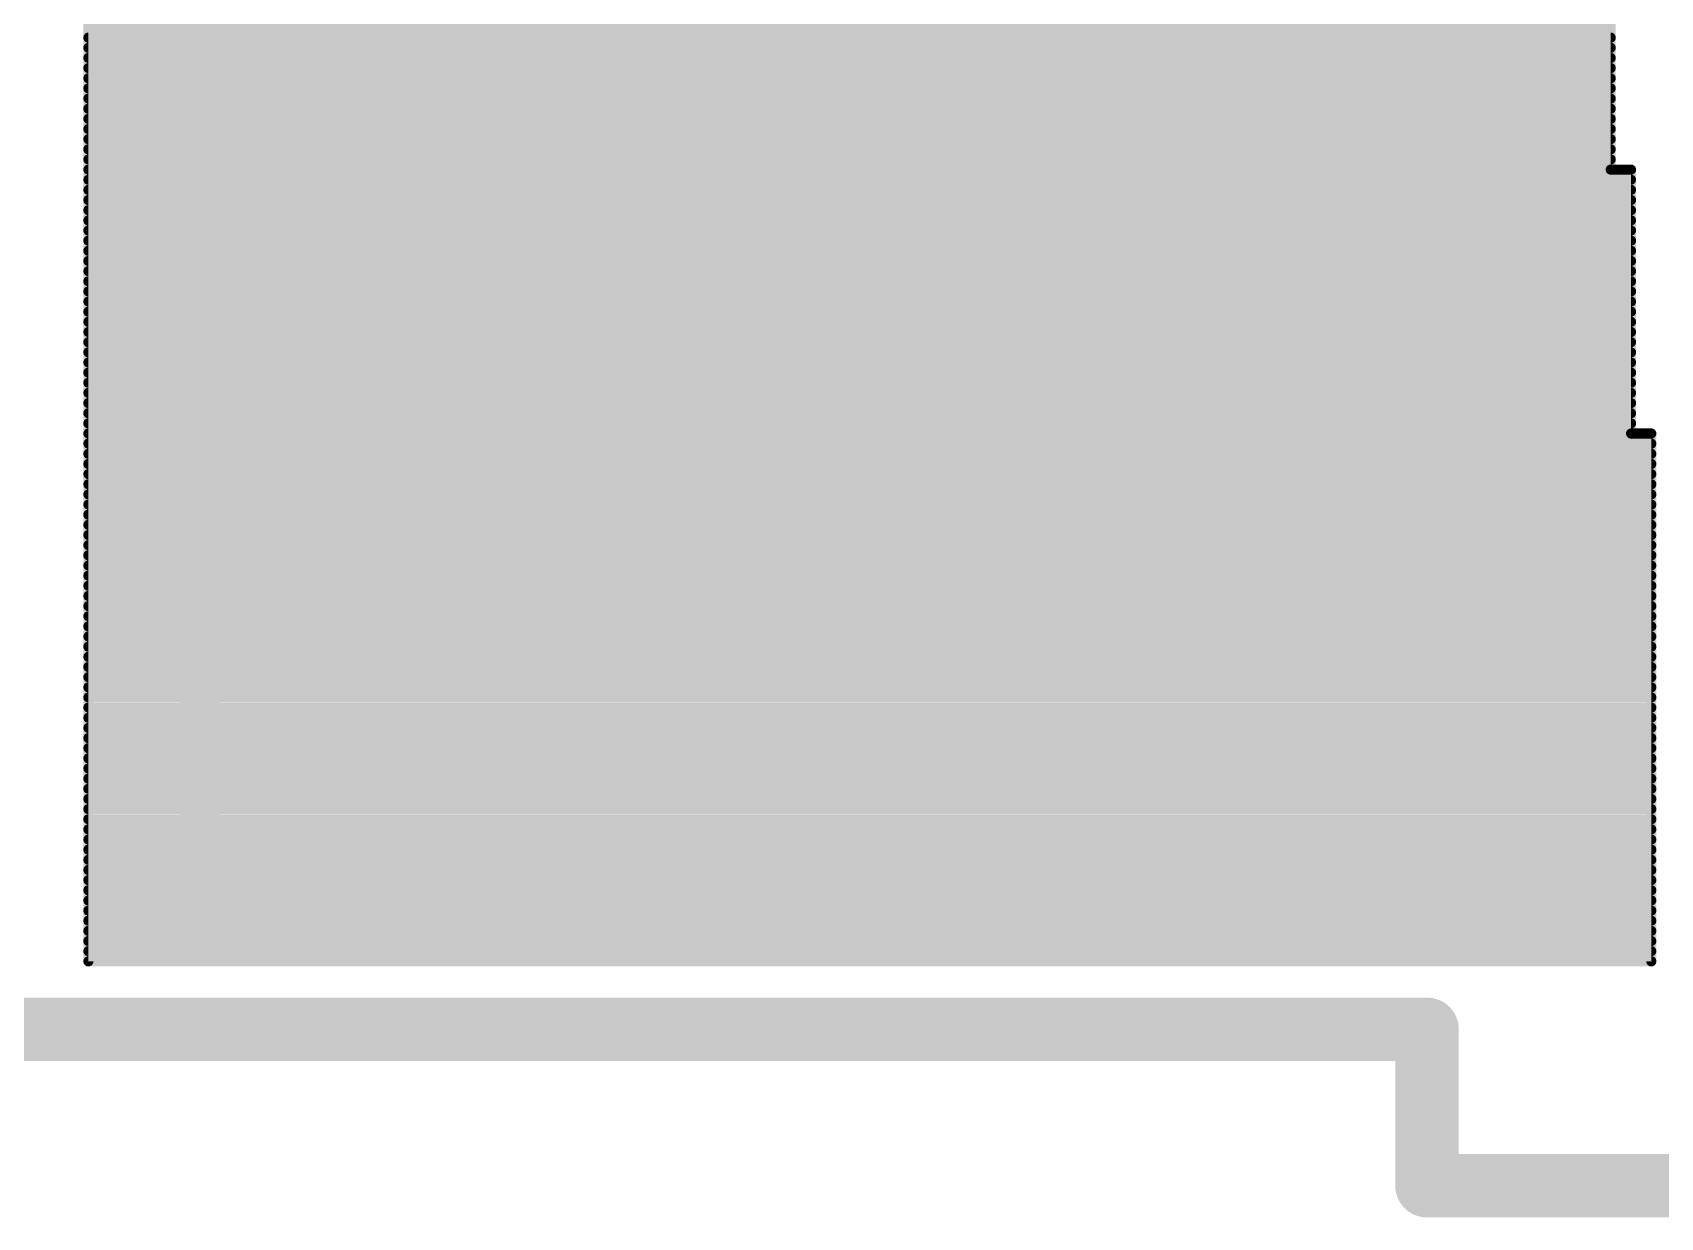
# Model space of a CAD drawing. Extents: x -0.2 to 50.2, y -0.2 to 50.2.
# Drawn here: x 31.08 to 41.49, y -0.2 to 7.38 of the extents above; entities that cross this region are included whole.
import ezdxf

# ---------------------------------------------------------------- set-up
doc = ezdxf.new("R2010")
doc.units = 0
doc.layers.add('1', color=22, linetype='CONTINUOUS')
doc.layers.add('20', color=7, linetype='CONTINUOUS')

# ---------------------------------------------------------------- blocks, each defined once
blk = doc.blocks.new('RECT')
blk.add_solid([(-0.5, -0.5), (0.5, -0.5), (-0.5, 0.5), (0.5, 0.5)])

msp = doc.modelspace()

# ---------------------------------------------------------------- linework, layer by layer
at = {"layer": '1'}
for points, const_width in [([(32.15, 25.15), (32.15, 1.8253)], 0.254), ([(31.4351, 22.474), (31.4351, 1.4351)], 0.0649), ([(41.1753, 6.5), (41.1753, 7.6688)], 0.0649), ([(31.4351, 7.409), (41.1753, 7.409)], 0.0649), ([(31.4351, 7.3441), (41.1753, 7.3441)], 0.0649), ([(31.4351, 7.2792), (41.1753, 7.2792)], 0.0649), ([(31.4351, 7.2142), (41.1753, 7.2142)], 0.0649), ([(31.4351, 7.1493), (41.1753, 7.1493)], 0.0649), ([(31.4351, 7.0844), (41.1753, 7.0844)], 0.0649), ([(31.4351, 7.0194), (41.1753, 7.0194)], 0.0649), ([(31.4351, 6.9545), (41.1753, 6.9545)], 0.0649), ([(31.4351, 6.8896), (41.1753, 6.8896)], 0.0649), ([(31.4351, 6.8246), (41.1753, 6.8246)], 0.0649), ([(31.4351, 6.7597), (41.1753, 6.7597)], 0.0649), ([(31.4351, 6.6947), (41.1753, 6.6947)], 0.0649), ([(31.4351, 6.6298), (41.1753, 6.6298)], 0.0649), ([(31.4351, 6.5649), (41.1753, 6.5649)], 0.0649), ([(31.4351, 6.4999), (41.3052, 6.4999)], 0.0649), ([(31.4351, 6.435), (41.3052, 6.435)], 0.0649), ([(41.3052, 6.5), (41.1753, 6.5)], 0.0649), ([(41.3052, 4.8117), (41.3052, 6.5)], 0.0649), ([(31.4351, 6.3701), (41.3052, 6.3701)], 0.0649), ([(31.4351, 6.3051), (41.3052, 6.3051)], 0.0649), ([(31.4351, 6.2402), (41.3052, 6.2402)], 0.0649), ([(31.4351, 6.1753), (41.3052, 6.1753)], 0.0649), ([(31.4351, 6.1103), (41.3052, 6.1103)], 0.0649), ([(31.4351, 6.0454), (41.3052, 6.0454)], 0.0649), ([(31.4351, 5.9805), (41.3052, 5.9805)], 0.0649), ([(31.4351, 5.9155), (41.3052, 5.9155)], 0.0649), ([(31.4351, 5.8506), (41.3052, 5.8506)], 0.0649), ([(31.4351, 5.7857), (41.3052, 5.7857)], 0.0649), ([(31.4351, 5.7207), (41.3052, 5.7207)], 0.0649), ([(31.4351, 5.6558), (41.3052, 5.6558)], 0.0649), ([(31.4351, 5.5909), (41.3052, 5.5909)], 0.0649), ([(31.4351, 5.5259), (41.3052, 5.5259)], 0.0649), ([(31.4351, 5.461), (41.3052, 5.461)], 0.0649), ([(31.4351, 5.3961), (41.3052, 5.3961)], 0.0649), ([(31.4351, 5.3311), (41.3052, 5.3311)], 0.0649), ([(31.4351, 5.2662), (41.3052, 5.2662)], 0.0649), ([(31.4351, 5.2013), (41.3052, 5.2013)], 0.0649), ([(31.4351, 5.1363), (41.3052, 5.1363)], 0.0649), ([(31.4351, 5.0714), (41.3052, 5.0714)], 0.0649), ([(31.4351, 5.0065), (41.3052, 5.0065)], 0.0649), ([(31.4351, 4.9415), (41.3052, 4.9415)], 0.0649), ([(31.4351, 4.8766), (41.3052, 4.8766)], 0.0649), ([(31.4351, 4.8117), (41.4351, 4.8117)], 0.0649), ([(41.4351, 4.8117), (41.3052, 4.8117)], 0.0649), ([(41.4351, 1.4351), (41.4351, 4.8117)], 0.0649), ([(31.4351, 4.7467), (41.4351, 4.7467)], 0.0649), ([(31.4351, 4.6818), (41.4351, 4.6818)], 0.0649), ([(31.4351, 4.6169), (41.4351, 4.6169)], 0.0649), ([(31.4351, 4.5519), (41.4351, 4.5519)], 0.0649), ([(31.4351, 4.487), (41.4351, 4.487)], 0.0649), ([(31.4351, 4.422), (41.4351, 4.422)], 0.0649), ([(31.4351, 4.3571), (41.4351, 4.3571)], 0.0649), ([(31.4351, 4.2922), (41.4351, 4.2922)], 0.0649), ([(31.4351, 4.2272), (41.4351, 4.2272)], 0.0649), ([(31.4351, 4.1623), (41.4351, 4.1623)], 0.0649), ([(31.4351, 4.0974), (41.4351, 4.0974)], 0.0649), ([(31.4351, 4.0324), (41.4351, 4.0324)], 0.0649), ([(31.4351, 3.9675), (41.4351, 3.9675)], 0.0649), ([(31.4351, 3.9026), (41.4351, 3.9026)], 0.0649), ([(31.4351, 3.8376), (41.4351, 3.8376)], 0.0649), ([(31.4351, 3.7727), (41.4351, 3.7727)], 0.0649), ([(31.4351, 3.7078), (41.4351, 3.7078)], 0.0649), ([(31.4351, 3.6428), (41.4351, 3.6428)], 0.0649), ([(31.4351, 3.5779), (41.4351, 3.5779)], 0.0649), ([(31.4351, 3.513), (41.4351, 3.513)], 0.0649), ([(31.4351, 3.448), (41.4351, 3.448)], 0.0649), ([(31.4351, 3.3831), (41.4351, 3.3831)], 0.0649), ([(31.4351, 3.3182), (41.4351, 3.3182)], 0.0649), ([(31.4351, 3.2532), (41.4351, 3.2532)], 0.0649), ([(31.4351, 3.1883), (41.4351, 3.1883)], 0.0649), ([(31.4351, 3.1234), (41.4351, 3.1234)], 0.0649), ([(31.4351, 3.0584), (41.4351, 3.0584)], 0.0649), ([(31.4351, 2.9935), (41.4351, 2.9935)], 0.0649), ([(31.4351, 2.9286), (41.4351, 2.9286)], 0.0649), ([(31.4351, 2.8636), (41.4351, 2.8636)], 0.0649), ([(31.4351, 2.7987), (41.4351, 2.7987)], 0.0649), ([(31.4351, 2.7338), (41.4351, 2.7338)], 0.0649), ([(31.4351, 2.6688), (41.4351, 2.6688)], 0.0649), ([(31.4351, 2.6039), (41.4351, 2.6039)], 0.0649), ([(31.4351, 2.539), (41.4351, 2.539)], 0.0649), ([(31.4351, 2.474), (41.4351, 2.474)], 0.0649), ([(31.4351, 2.4091), (41.4351, 2.4091)], 0.0649), ([(31.4351, 2.3441), (41.4351, 2.3441)], 0.0649), ([(31.4351, 2.2792), (41.4351, 2.2792)], 0.0649), ([(31.4351, 2.2143), (41.4351, 2.2143)], 0.0649), ([(31.4351, 2.1493), (41.4351, 2.1493)], 0.0649), ([(31.4351, 2.0844), (41.4351, 2.0844)], 0.0649), ([(31.4351, 2.0195), (41.4351, 2.0195)], 0.0649), ([(31.4351, 1.9545), (41.4351, 1.9545)], 0.0649), ([(31.4351, 1.8896), (41.4351, 1.8896)], 0.0649), ([(32.15, 1.8253), (32.0844, 1.7597)], 0.254), ([(31.4351, 1.8247), (41.4351, 1.8247)], 0.0649), ([(31.4351, 1.7597), (41.4351, 1.7597)], 0.0649), ([(31.4351, 1.6948), (41.4351, 1.6948)], 0.0649), ([(31.4351, 1.6299), (41.4351, 1.6299)], 0.0649), ([(31.4351, 1.5649), (41.4351, 1.5649)], 0.0649), ([(31.4351, 1.5), (41.4351, 1.5)], 0.0649), ([(31.4351, 1.4351), (41.4351, 1.4351)], 0.0649), ([(31.4351, 1.4351), (41.4351, 1.4351)], 0.0649)]:
    msp.add_lwpolyline(points, dxfattribs=dict(at, const_width=const_width))
for points, const_width in [([(31.4351, 7.3603, 1), (31.4351, 7.3279)], 0.0325), ([(31.4351, 7.2954, 1), (31.4351, 7.2629)], 0.0325), ([(41.1753, 7.3279, 1), (41.1753, 7.3603)], 0.0325), ([(41.1753, 7.2629, 1), (41.1753, 7.2954)], 0.0325), ([(31.4351, 7.2305, 1), (31.4351, 7.198)], 0.0325), ([(41.1753, 7.198, 1), (41.1753, 7.2305)], 0.0325), ([(31.4351, 7.1655, 1), (31.4351, 7.1331)], 0.0325), ([(31.4351, 7.1006, 1), (31.4351, 7.0681)], 0.0325), ([(41.1753, 7.1331, 1), (41.1753, 7.1655)], 0.0325), ([(41.1753, 7.0681, 1), (41.1753, 7.1006)], 0.0325), ([(31.4351, 7.0357, 1), (31.4351, 7.0032)], 0.0325), ([(31.4351, 6.9707, 1), (31.4351, 6.9383)], 0.0325), ([(41.1753, 7.0032, 1), (41.1753, 7.0357)], 0.0325), ([(41.1753, 6.9383, 1), (41.1753, 6.9707)], 0.0325), ([(31.4351, 6.9058, 1), (31.4351, 6.8733)], 0.0325), ([(41.1753, 6.8733, 1), (41.1753, 6.9058)], 0.0325), ([(31.4351, 6.8409, 1), (31.4351, 6.8084)], 0.0325), ([(31.4351, 6.7759, 1), (31.4351, 6.7435)], 0.0325), ([(41.1753, 6.8084, 1), (41.1753, 6.8409)], 0.0325), ([(41.1753, 6.7435, 1), (41.1753, 6.7759)], 0.0325), ([(31.4351, 6.711, 1), (31.4351, 6.6785)], 0.0325), ([(41.1753, 6.6785, 1), (41.1753, 6.711)], 0.0325), ([(31.4351, 6.646, 1), (31.4351, 6.6136)], 0.0325), ([(31.4351, 6.5811, 1), (31.4351, 6.5486)], 0.0325), ([(41.1753, 6.6136, 1), (41.1753, 6.646)], 0.0325), ([(41.1753, 6.5486, 1), (41.1753, 6.5811)], 0.0325), ([(31.4351, 6.5162, 1), (31.4351, 6.4837)], 0.0325), ([(31.4351, 6.4512, 1), (31.4351, 6.4188)], 0.0325), ([(41.1753, 6.5162, 1), (41.1753, 6.4838)], 0.0325), ([(41.1591, 6.5, 1), (41.1916, 6.5)], 0.0325), ([(41.3214, 6.5, 1), (41.289, 6.5)], 0.0325), ([(41.3052, 6.4838, 1), (41.3052, 6.5162)], 0.0325), ([(41.3052, 6.4837, 1), (41.3052, 6.5162)], 0.0325), ([(41.3052, 6.4188, 1), (41.3052, 6.4512)], 0.0325), ([(31.4351, 6.3863, 1), (31.4351, 6.3538)], 0.0325), ([(41.3052, 6.3538, 1), (41.3052, 6.3863)], 0.0325), ([(31.4351, 6.3214, 1), (31.4351, 6.2889)], 0.0325), ([(31.4351, 6.2564, 1), (31.4351, 6.224)], 0.0325), ([(41.3052, 6.2889, 1), (41.3052, 6.3214)], 0.0325), ([(41.3052, 6.224, 1), (41.3052, 6.2564)], 0.0325), ([(31.4351, 6.1915, 1), (31.4351, 6.159)], 0.0325), ([(41.3052, 6.159, 1), (41.3052, 6.1915)], 0.0325), ([(31.4351, 6.1266, 1), (31.4351, 6.0941)], 0.0325), ([(31.4351, 6.0616, 1), (31.4351, 6.0292)], 0.0325), ([(41.3052, 6.0941, 1), (41.3052, 6.1266)], 0.0325), ([(41.3052, 6.0292, 1), (41.3052, 6.0616)], 0.0325), ([(31.4351, 5.9967, 1), (31.4351, 5.9642)], 0.0325), ([(31.4351, 5.9318, 1), (31.4351, 5.8993)], 0.0325), ([(41.3052, 5.9642, 1), (41.3052, 5.9967)], 0.0325), ([(41.3052, 5.8993, 1), (41.3052, 5.9318)], 0.0325), ([(31.4351, 5.8668, 1), (31.4351, 5.8344)], 0.0325), ([(41.3052, 5.8344, 1), (41.3052, 5.8668)], 0.0325), ([(31.4351, 5.8019, 1), (31.4351, 5.7694)], 0.0325), ([(31.4351, 5.737, 1), (31.4351, 5.7045)], 0.0325), ([(41.3052, 5.7694, 1), (41.3052, 5.8019)], 0.0325), ([(41.3052, 5.7045, 1), (41.3052, 5.737)], 0.0325), ([(31.4351, 5.672, 1), (31.4351, 5.6396)], 0.0325), ([(41.3052, 5.6396, 1), (41.3052, 5.672)], 0.0325), ([(31.4351, 5.6071, 1), (31.4351, 5.5746)], 0.0325), ([(31.4351, 5.5422, 1), (31.4351, 5.5097)], 0.0325), ([(41.3052, 5.5746, 1), (41.3052, 5.6071)], 0.0325), ([(41.3052, 5.5097, 1), (41.3052, 5.5422)], 0.0325), ([(31.4351, 5.4772, 1), (31.4351, 5.4448)], 0.0325), ([(31.4351, 5.4123, 1), (31.4351, 5.3798)], 0.0325), ([(41.3052, 5.4448, 1), (41.3052, 5.4772)], 0.0325), ([(41.3052, 5.3798, 1), (41.3052, 5.4123)], 0.0325), ([(31.4351, 5.3474, 1), (31.4351, 5.3149)], 0.0325), ([(41.3052, 5.3149, 1), (41.3052, 5.3474)], 0.0325), ([(31.4351, 5.2824, 1), (31.4351, 5.25)], 0.0325), ([(31.4351, 5.2175, 1), (31.4351, 5.185)], 0.0325), ([(41.3052, 5.25, 1), (41.3052, 5.2824)], 0.0325), ([(41.3052, 5.185, 1), (41.3052, 5.2175)], 0.0325), ([(31.4351, 5.1526, 1), (31.4351, 5.1201)], 0.0325), ([(31.4351, 5.0876, 1), (31.4351, 5.0552)], 0.0325), ([(41.3052, 5.1201, 1), (41.3052, 5.1526)], 0.0325), ([(41.3052, 5.0552, 1), (41.3052, 5.0876)], 0.0325), ([(31.4351, 5.0227, 1), (31.4351, 4.9902)], 0.0325), ([(41.3052, 4.9902, 1), (41.3052, 5.0227)], 0.0325), ([(31.4351, 4.9578, 1), (31.4351, 4.9253)], 0.0325), ([(31.4351, 4.8928, 1), (31.4351, 4.8604)], 0.0325), ([(41.3052, 4.9253, 1), (41.3052, 4.9578)], 0.0325), ([(41.3052, 4.8604, 1), (41.3052, 4.8928)], 0.0325), ([(31.4351, 4.8279, 1), (31.4351, 4.7954)], 0.0325), ([(41.3052, 4.8279, 1), (41.3052, 4.7955)], 0.0325), ([(41.289, 4.8117, 1), (41.3214, 4.8117)], 0.0325), ([(41.4513, 4.8117, 1), (41.4188, 4.8117)], 0.0325), ([(41.4351, 4.7955, 1), (41.4351, 4.8279)], 0.0325), ([(41.4351, 4.7954, 1), (41.4351, 4.8279)], 0.0325), ([(31.4351, 4.763, 1), (31.4351, 4.7305)], 0.0325), ([(31.4351, 4.698, 1), (31.4351, 4.6656)], 0.0325), ([(41.4351, 4.7305, 1), (41.4351, 4.763)], 0.0325), ([(41.4351, 4.6656, 1), (41.4351, 4.698)], 0.0325), ([(31.4351, 4.6331, 1), (31.4351, 4.6006)], 0.0325), ([(31.4351, 4.5681, 1), (31.4351, 4.5357)], 0.0325), ([(41.4351, 4.6006, 1), (41.4351, 4.6331)], 0.0325), ([(41.4351, 4.5357, 1), (41.4351, 4.5681)], 0.0325), ([(31.4351, 4.5032, 1), (31.4351, 4.4707)], 0.0325), ([(41.4351, 4.4707, 1), (41.4351, 4.5032)], 0.0325), ([(31.4351, 4.4383, 1), (31.4351, 4.4058)], 0.0325), ([(31.4351, 4.3733, 1), (31.4351, 4.3409)], 0.0325), ([(41.4351, 4.4058, 1), (41.4351, 4.4383)], 0.0325), ([(41.4351, 4.3409, 1), (41.4351, 4.3733)], 0.0325), ([(31.4351, 4.3084, 1), (31.4351, 4.2759)], 0.0325), ([(41.4351, 4.2759, 1), (41.4351, 4.3084)], 0.0325), ([(31.4351, 4.2435, 1), (31.4351, 4.211)], 0.0325), ([(31.4351, 4.1785, 1), (31.4351, 4.1461)], 0.0325), ([(41.4351, 4.211, 1), (41.4351, 4.2435)], 0.0325), ([(41.4351, 4.1461, 1), (41.4351, 4.1785)], 0.0325), ([(31.4351, 4.1136, 1), (31.4351, 4.0811)], 0.0325), ([(31.4351, 4.0487, 1), (31.4351, 4.0162)], 0.0325), ([(41.4351, 4.0811, 1), (41.4351, 4.1136)], 0.0325), ([(41.4351, 4.0162, 1), (41.4351, 4.0487)], 0.0325), ([(31.4351, 3.9837, 1), (31.4351, 3.9513)], 0.0325), ([(41.4351, 3.9513, 1), (41.4351, 3.9837)], 0.0325), ([(31.4351, 3.9188, 1), (31.4351, 3.8863)], 0.0325), ([(31.4351, 3.8539, 1), (31.4351, 3.8214)], 0.0325), ([(41.4351, 3.8863, 1), (41.4351, 3.9188)], 0.0325), ([(41.4351, 3.8214, 1), (41.4351, 3.8539)], 0.0325), ([(31.4351, 3.7889, 1), (31.4351, 3.7565)], 0.0325), ([(41.4351, 3.7565, 1), (41.4351, 3.7889)], 0.0325), ([(31.4351, 3.724, 1), (31.4351, 3.6915)], 0.0325), ([(31.4351, 3.6591, 1), (31.4351, 3.6266)], 0.0325), ([(41.4351, 3.6915, 1), (41.4351, 3.724)], 0.0325), ([(41.4351, 3.6266, 1), (41.4351, 3.6591)], 0.0325), ([(31.4351, 3.5941, 1), (31.4351, 3.5617)], 0.0325), ([(31.4351, 3.5292, 1), (31.4351, 3.4967)], 0.0325), ([(41.4351, 3.5617, 1), (41.4351, 3.5941)], 0.0325), ([(41.4351, 3.4967, 1), (41.4351, 3.5292)], 0.0325), ([(31.4351, 3.4643, 1), (31.4351, 3.4318)], 0.0325), ([(41.4351, 3.4318, 1), (41.4351, 3.4643)], 0.0325), ([(31.4351, 3.3993, 1), (31.4351, 3.3669)], 0.0325), ([(31.4351, 3.3344, 1), (31.4351, 3.3019)], 0.0325), ([(41.4351, 3.3669, 1), (41.4351, 3.3993)], 0.0325), ([(41.4351, 3.3019, 1), (41.4351, 3.3344)], 0.0325), ([(31.4351, 3.2695, 1), (31.4351, 3.237)], 0.0325), ([(41.4351, 3.237, 1), (41.4351, 3.2695)], 0.0325), ([(31.4351, 3.2045, 1), (31.4351, 3.1721)], 0.0325), ([(31.4351, 3.1396, 1), (31.4351, 3.1071)], 0.0325), ([(41.4351, 3.1721, 1), (41.4351, 3.2045)], 0.0325), ([(41.4351, 3.1071, 1), (41.4351, 3.1396)], 0.0325), ([(31.4351, 3.0747, 1), (31.4351, 3.0422)], 0.0325), ([(31.4351, 3.0097, 1), (31.4351, 2.9773)], 0.0325), ([(41.4351, 3.0422, 1), (41.4351, 3.0747)], 0.0325), ([(41.4351, 2.9773, 1), (41.4351, 3.0097)], 0.0325), ([(31.4351, 2.9448, 1), (31.4351, 2.9123)], 0.0325), ([(41.4351, 2.9123, 1), (41.4351, 2.9448)], 0.0325), ([(31.4351, 2.8799, 1), (31.4351, 2.8474)], 0.0325), ([(31.4351, 2.8149, 1), (31.4351, 2.7825)], 0.0325), ([(41.4351, 2.8474, 1), (41.4351, 2.8799)], 0.0325), ([(41.4351, 2.7825, 1), (41.4351, 2.8149)], 0.0325), ([(31.4351, 2.75, 1), (31.4351, 2.7175)], 0.0325), ([(41.4351, 2.7175, 1), (41.4351, 2.75)], 0.0325), ([(31.4351, 2.6851, 1), (31.4351, 2.6526)], 0.0325), ([(31.4351, 2.6201, 1), (31.4351, 2.5877)], 0.0325), ([(41.4351, 2.6526, 1), (41.4351, 2.6851)], 0.0325), ([(41.4351, 2.5877, 1), (41.4351, 2.6201)], 0.0325), ([(31.4351, 2.5552, 1), (31.4351, 2.5227)], 0.0325), ([(31.4351, 2.4902, 1), (31.4351, 2.4578)], 0.0325), ([(41.4351, 2.5227, 1), (41.4351, 2.5552)], 0.0325), ([(41.4351, 2.4578, 1), (41.4351, 2.4902)], 0.0325), ([(31.4351, 2.4253, 1), (31.4351, 2.3928)], 0.0325), ([(41.4351, 2.3928, 1), (41.4351, 2.4253)], 0.0325), ([(31.4351, 2.3604, 1), (31.4351, 2.3279)], 0.0325), ([(31.4351, 2.2954, 1), (31.4351, 2.263)], 0.0325), ([(41.4351, 2.3279, 1), (41.4351, 2.3604)], 0.0325), ([(41.4351, 2.263, 1), (41.4351, 2.2954)], 0.0325), ([(31.4351, 2.2305, 1), (31.4351, 2.198)], 0.0325), ([(41.4351, 2.198, 1), (41.4351, 2.2305)], 0.0325), ([(31.4351, 2.1656, 1), (31.4351, 2.1331)], 0.0325), ([(31.4351, 2.1006, 1), (31.4351, 2.0682)], 0.0325), ([(41.4351, 2.1331, 1), (41.4351, 2.1656)], 0.0325), ([(41.4351, 2.0682, 1), (41.4351, 2.1006)], 0.0325), ([(31.4351, 2.0357, 1), (31.4351, 2.0032)], 0.0325), ([(31.4351, 1.9708, 1), (31.4351, 1.9383)], 0.0325), ([(41.4351, 2.0032, 1), (41.4351, 2.0357)], 0.0325), ([(41.4351, 1.9383, 1), (41.4351, 1.9708)], 0.0325), ([(31.4351, 1.9058, 1), (31.4351, 1.8734)], 0.0325), ([(32.0865, 1.8253, 1), (32.2135, 1.8253)], 0.127), ([(32.1949, 1.7804, 1), (32.1051, 1.8702)], 0.127), ([(41.4351, 1.8734, 1), (41.4351, 1.9058)], 0.0325), ([(31.4351, 1.8409, 1), (31.4351, 1.8084)], 0.0325), ([(31.4351, 1.776, 1), (31.4351, 1.7435)], 0.0325), ([(32.0395, 1.8046, 1), (32.1293, 1.7148)], 0.127), ([(41.4351, 1.8084, 1), (41.4351, 1.8409)], 0.0325), ([(41.4351, 1.7435, 1), (41.4351, 1.776)], 0.0325), ([(31.4351, 1.711, 1), (31.4351, 1.6786)], 0.0325), ([(41.4351, 1.6786, 1), (41.4351, 1.711)], 0.0325), ([(31.4351, 1.6461, 1), (31.4351, 1.6136)], 0.0325), ([(31.4351, 1.5812, 1), (31.4351, 1.5487)], 0.0325), ([(41.4351, 1.6136, 1), (41.4351, 1.6461)], 0.0325), ([(41.4351, 1.5487, 1), (41.4351, 1.5812)], 0.0325), ([(31.4351, 1.5162, 1), (31.4351, 1.4838)], 0.0325), ([(31.4351, 1.4513, 1), (31.4351, 1.4188)], 0.0325), ([(31.4351, 1.4513, 1), (31.4351, 1.4188)], 0.0325), ([(41.4351, 1.4838, 1), (41.4351, 1.5162)], 0.0325), ([(41.4351, 1.4188, 1), (41.4351, 1.4513)], 0.0325), ([(41.4351, 1.4188, 1), (41.4351, 1.4513)], 0.0325), ([(31.4188, 1.4351, 1), (31.4513, 1.4351)], 0.0325), ([(41.4188, 1.4351, 1), (41.4513, 1.4351)], 0.0325)]:
    msp.add_lwpolyline(points, format="xyb", dxfattribs=dict(at, const_width=const_width))
at = {"layer": '20', "const_width": 0.4064}
for points in [[(30, 1), (40, 1)], [(40, 1), (40, 0)], [(50, 0), (40, 0)]]:
    msp.add_lwpolyline(points, dxfattribs=at)
at = {"layer": '20', "const_width": 0.2032}
for points in [[(40.1016, 1, 1), (39.8984, 1)], [(40, 0.8984, 1), (40, 1.1016)], [(40, 0.1016, 1), (40, -0.1016)], [(39.8984, 0, 1), (40.1016, 0)]]:
    msp.add_lwpolyline(points, format="xyb", dxfattribs=at)

# ---------------------------------------------------------------- block references
at = {"layer": '1', "xscale": 1.27, "yscale": 0.635}
msp.add_blockref('RECT', (32.0844, 1.7597), dxfattribs=at)

doc.saveas('drawing.dxf')
